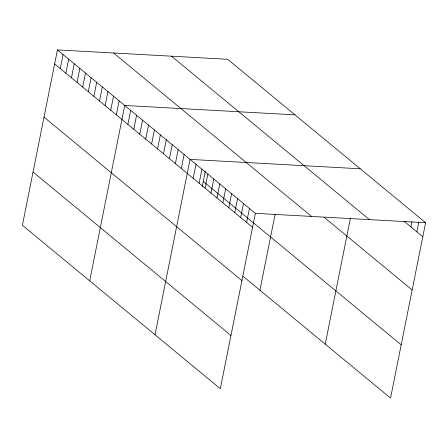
<?xml version="1.0" encoding="UTF-8"?>
<svg xmlns="http://www.w3.org/2000/svg" width="448" height="448" viewBox="0 0 448 448"><rect width="100%" height="100%" fill="white"/><g stroke="black" fill="none" stroke-linecap="round" stroke-linejoin="round"><path stroke-width="0.67" d="M57.445 49.902L22.4 225.277L220.326 388.718L255.371 213.343L57.445 49.902L227.674 59.282L425.6 222.723L390.555 398.098L243.102 276.338M60.25 68.55L63.05 54.533M65.856 73.181L68.662 59.164M71.467 77.812L74.267 63.795M77.073 82.443L79.873 68.426M82.684 87.074L85.484 73.058M88.29 91.706L91.09 77.683M93.895 96.337L96.701 82.314M99.506 100.968L102.306 86.946M105.112 105.599L107.918 91.577M110.723 110.23L113.523 96.208M116.329 114.862L119.129 100.839M89.695 280.846L124.74 105.47L294.969 114.85M127.876 124.393L130.676 110.376M133.812 129.298L136.612 115.276M139.748 134.198L142.554 120.182M145.69 139.104L148.49 125.082M151.626 144.004L154.426 129.987M157.562 148.91L160.367 134.887M163.503 153.815L166.303 139.793M169.439 158.715L172.239 144.698M175.375 163.621L178.181 149.598M181.317 168.521L184.117 154.504M155.014 334.785L190.053 159.404L360.282 168.79M193.189 178.326L195.994 164.31M199.13 183.232L201.93 169.21M202.205 186.738L205.324 171.125M205.066 188.138L207.866 174.115M211.002 193.038L213.808 179.021M216.944 197.943L219.744 183.921M222.88 202.843L225.68 188.826M228.816 207.749L231.622 193.726M234.758 212.649L237.558 198.632M240.694 217.554L243.494 203.532M246.63 222.46L249.435 208.438M259.924 290.231L275.089 214.351M325.242 344.165L350.431 218.086M410.922 226.934L411.992 221.598M416.858 231.84L418.863 221.827M255.371 213.343L425.6 222.723M403.995 221.217L422.8 236.74M171.5 56.185L369.426 219.626M324.083 217.258L412.16 289.99M113.618 52.998L311.545 216.434M203.269 181.412L401.195 344.854M54.645 63.918L252.571 227.36M44.005 117.169L241.931 280.61M33.04 172.032L230.966 335.468"/></g></svg>
